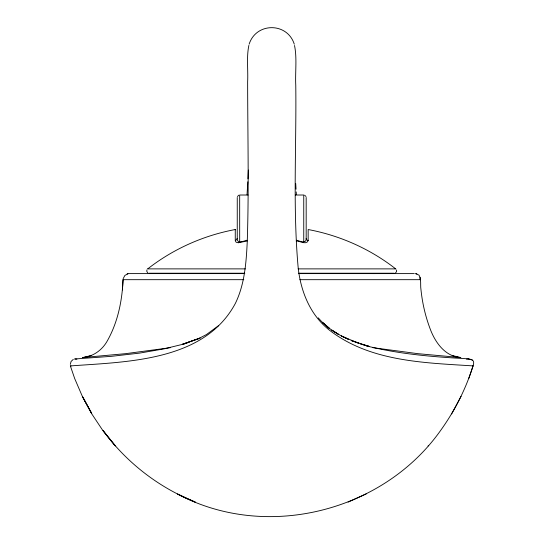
<?xml version="1.0" encoding="UTF-8"?>
<svg xmlns="http://www.w3.org/2000/svg" width="544" height="544" viewBox="0 0 544 544"><rect width="100%" height="100%" fill="white"/><g stroke="black" fill="none" stroke-linecap="round" stroke-linejoin="round"><path stroke-width="0.82" d="M235.26 229.792L235.26 229.534C203.504 235.457 173.189 248.962 147.737 268.879M296.296 240.992C299.547 240.768 306.313 245.324 308.169 240.652L308.169 229.534C339.918 235.457 370.24 248.962 395.685 268.879M306.177 197.452L306.177 238.394C306.632 244.297 299.798 241.08 296.596 240.237M70.305 364.364L71.087 361.447L73.277 359.373M248.35 170.034L247.962 178.854M237.252 197.452L237.252 238.394C235.185 240.87 234.423 242.284 238.292 242.746M247.812 181.784L247.03 194.779M122.427 289.945L123.053 279.684C122.162 301.301 117.62 323.224 106.631 342.06C101.51 350.52 92.874 356.565 82.912 357.524L91.174 355.538M146.873 269.953L146.853 271.585L147.873 272.864M195.337 502.126L177.521 494.02C265.989 541.266 383.268 511.809 440.796 430.216C454.818 410.638 465.841 388.933 473.035 365.942C473.484 364.392 474.055 362.658 473.314 361.1C472.369 359.38 470.07 359.319 468.37 358.904C462.08 358.353 455.756 358.149 449.46 357.68C421.518 355.803 393.53 352.723 366.33 345.868M123.141 278.678L124.909 275.414L128.207 273.659M468.758 378.522L473.056 365.908L472.559 365.996M249.138 44.193C256.115 22.161 287.314 22.154 294.284 44.193M451.649 413.902L461.074 396.386M237.422 196.54L238.789 195.18M303.389 242.515L303.749 241.842L303.749 195.017L295.317 195.01M428.094 445.924L428.454 445.454M294.508 45.472C297.14 57.834 295.12 72.284 295.766 85.204C296.541 145.5 292.801 206.054 298.037 266.22C300.315 290.374 309.903 314.949 329.508 330.215C370.104 361.631 423.946 362.753 473.015 365.894M395.556 272.864L396.576 271.585L396.556 269.953M218.266 325.863L206.502 334.526L198.601 338.62L199.356 338.273L182.356 344.366L200.138 338.137L182.702 344.23M348.092 502.126L366.37 493.843M82.348 396.379L91.691 413.467L82.348 396.379L74.671 378.515L70.36 365.928C127.439 361.712 204.32 361.406 235.362 303.409C244.725 284.206 246.242 262.46 247.262 241.454C249.009 188.251 247.69 134.994 247.642 81.777C248.22 69.843 246.405 56.977 248.866 45.41M185.966 343.461L187.082 343.135M184.851 343.781L164.077 348.86L139.611 353.11L111.622 356.313L74.637 358.999L76.922 359.149M247.126 240.992L238.32 242.746M128.255 273.659L127.106 273.938M246.833 240.237C243.63 241.08 236.796 244.276 237.252 238.394M416.935 273.863L415.589 273.646L419.023 275.135C421.573 279.589 420.145 285.09 421.002 289.945C422.43 303.708 425.639 317.24 430.644 330.147C435.778 343.203 445.536 356.592 460.788 357.585L458.592 357.578M152.993 350.642L153.898 350.492M169.211 347.84L170.51 347.643M168.558 347.936L125.48 353.682L82.912 357.524M84.83 357.578L82.64 357.585M466.507 359.149L468.642 358.952M174.359 273.584L168.837 273.605M248.112 195.01L239.68 195.01L239.68 241.842L240.06 242.542M147.655 268.879L245.344 268.879M298.085 268.879L395.774 268.879M149.151 273.224L244.814 273.224M298.615 273.224L394.278 273.224M129.125 273.605L244.535 273.605M298.894 273.605L414.297 273.605M123.005 279.684L243.8 279.684M299.846 279.684L420.424 279.684M375.265 273.605L369.77 273.591M71.094 366.017L70.421 365.949M460.754 357.564L417.948 353.682L374.87 347.936M372.919 347.643L374.218 347.84M308.169 240.652L306.741 239.863L306.177 238.394M468.778 358.992L472.362 360.053M452.254 355.538L460.598 357.537M369.478 346.494L360.624 343.998L368.846 346.351L351.111 340.503L358.884 343.332L341.306 335.995L348.724 339.456L340.075 335.213L331.752 330.188L338.742 334.533L330.514 329.188L322.857 322.81L329.236 328.338L321.681 321.62L318.206 317.832M194.963 501.928C158.44 487.302 126.283 462.346 103.068 430.59L115.335 445.924M304.64 195.18L306.007 196.54M114.974 445.454L102.632 430.216L91.78 413.896L82.518 396.644M420.063 277.297L420.335 279.684L420.24 278.501M296.371 194.446L296.208 191.91M296.038 189.196L295.705 183.396M235.26 229.534L235.26 240.652"/></g></svg>
